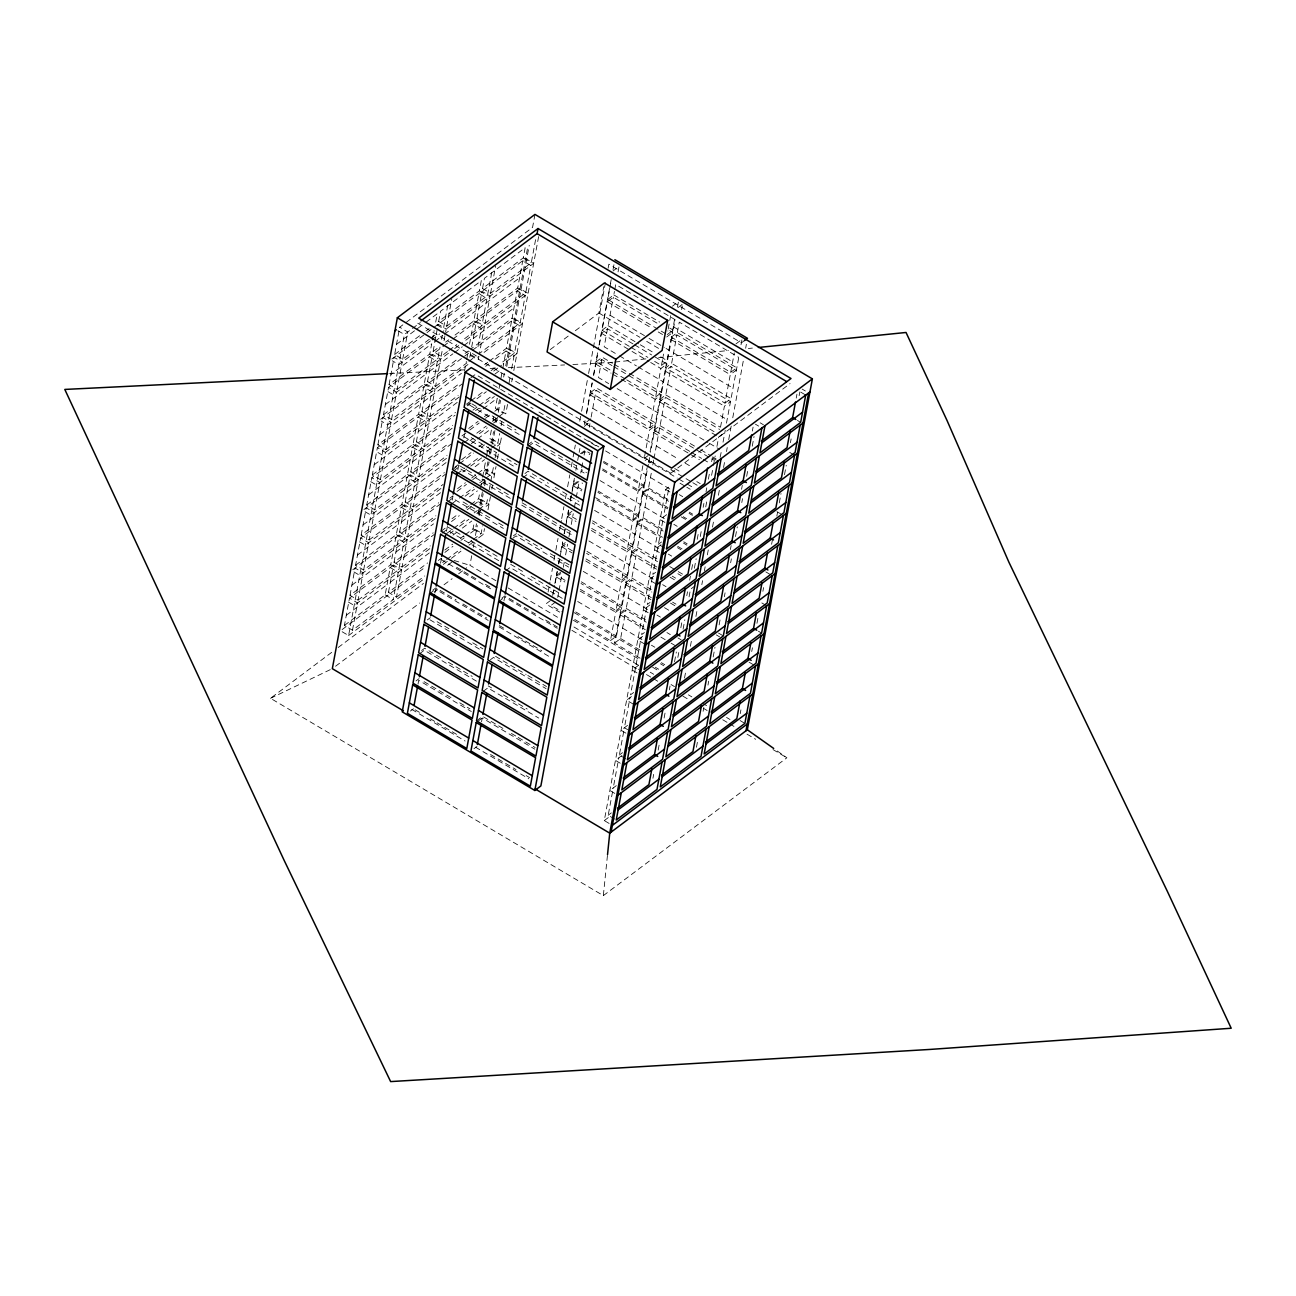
<?xml version="1.0" encoding="UTF-8"?>
<svg xmlns="http://www.w3.org/2000/svg" width="1296" height="1296" viewBox="0 0 1296 1296"><rect width="100%" height="100%" fill="white"/><g stroke="black" fill="none" stroke-linecap="round" stroke-linejoin="round"><path stroke-width="0.75" stroke-dasharray="5 3.75" d="M331.695 652.358L270.524 698.301L603.337 895.617L607.532 854.631M344.428 625.433L385.155 594.848L390.209 567.551L398.277 572.33L393.223 599.611L352.48 630.212L344.428 625.433L349.483 598.153L434.241 534.487M350.001 595.334L355.055 568.037L363.123 572.816L358.069 600.113L350.001 595.334L390.744 564.732L395.798 537.451L403.85 542.23L398.795 569.511L358.069 600.113M355.59 565.234L396.317 534.632L401.371 507.352L409.439 512.114L404.368 539.411L363.641 570.013L355.59 565.234L360.644 537.937L445.403 474.271M361.163 535.135L366.217 507.838L374.285 512.617L369.214 539.897L361.163 535.135L401.89 504.533L406.96 477.236L415.012 482.015L409.957 509.312L369.214 539.897M366.736 505.019L407.479 474.433L412.533 447.136L420.584 451.915L415.53 479.212L374.803 509.798L366.736 505.019L371.806 477.738L454.993 415.238M372.325 474.919L413.051 444.317L418.106 417.037L426.173 421.816L421.119 449.096L380.376 479.698L372.325 474.919L377.379 447.638L462.137 383.972M377.897 444.82L382.952 417.523L391.019 422.302L385.965 449.599L377.897 444.82L418.64 414.218L423.695 386.937L431.746 391.716L426.692 418.997L385.965 449.599M383.486 414.72L424.213 384.118L429.268 356.821L437.335 361.6L432.265 388.897L391.538 419.499L383.486 414.72L388.541 387.423L441.968 347.296M389.059 384.604L394.114 357.323L402.181 362.102L397.111 389.383L389.059 384.604L429.786 354.019L431.681 343.845L390.938 374.431M429.332 339.277L402.7 359.284L394.632 354.505L399.703 327.224L402.829 324.859M342.144 631.735L348.592 635.558L404.384 334.53L410.881 329.638M352.48 630.212L357.534 602.915L349.483 598.153M363.641 570.013L368.696 542.716L360.644 537.937M374.803 509.798L379.858 482.517L371.806 477.738M380.376 479.698L385.43 452.401L377.379 447.638M391.538 419.499L396.592 392.202L388.541 387.423M402.7 359.284L407.754 332.003L399.703 327.224M432.378 340.038L434.144 330.529M388.46 592.369L393.514 565.072L401.566 569.851L396.511 597.148L388.46 592.369L427.615 562.95M394.033 562.27L399.087 534.973L407.155 539.752L402.084 567.032L394.033 562.27L433.204 532.85M399.605 532.154L404.676 504.873L412.727 509.652L407.673 536.933L399.605 532.154L438.777 502.735M405.194 502.054L410.249 474.773L418.3 479.536L413.246 506.833L405.194 502.054L444.366 472.635M410.767 471.955L415.822 444.658L423.889 449.437L418.835 476.734L410.767 471.955L448.367 443.718M416.356 441.855L421.411 414.558L429.462 419.337L424.408 446.634L416.356 441.855L455.512 412.436M421.929 411.739L426.983 384.458L435.051 389.237L429.98 416.518L421.929 411.739L459.529 383.503M427.502 381.64L432.572 354.359L440.624 359.138L435.569 386.419L427.502 381.64L458.849 358.101M447.412 351.605L441.142 356.319L433.091 351.54L438.145 324.243L446.197 329.022L442.957 346.567M438.664 321.44L440.559 311.267L481.286 280.665L479.407 290.839L438.664 321.44L446.731 326.219L487.458 295.618L491.8 272.225M397.111 389.383L437.854 358.798L440.024 347.101M441.466 339.293L442.179 335.405M447.768 305.305L443.426 328.698L435.375 323.919L437.254 313.745L424.732 323.158M441.142 356.319L442.584 348.527M446.731 326.219L451.786 298.922M464.551 370.98L466.317 361.471M466.657 359.559L467.726 353.857L475.778 358.636L478.904 356.287L477.819 362.135M469.492 344.266L473.299 323.757L481.351 328.536L477.738 348.025M455.026 335.065L473.818 320.938L478.872 293.657L486.94 298.436L481.885 325.717L463.077 339.844M469.768 357.356L470.853 351.508L463.028 357.388M471.679 347.004L476.426 321.408L484.477 326.187L479.423 353.484L520.166 322.882L525.22 295.585L517.153 290.822L512.098 318.103L471.371 348.705M476.944 318.589L481.999 291.308L490.066 296.087L485.012 323.368L476.944 318.589L517.687 288.004L522.742 260.707L530.793 265.486L525.739 292.783L485.012 323.368M482.533 288.49L484.412 278.316L525.139 247.73L523.26 257.904L482.533 288.49L490.585 293.269L531.311 262.683L535.653 239.29M418.009 684.11L418.705 680.319L471.323 711.52M434.889 593.017L435.586 589.226L488.203 620.411M441.45 558.349L440.365 564.197L445.079 560.666M447.395 526.306L445.954 534.098L452.223 529.384M452.255 500.094L452.968 496.19M457.828 469.994L458.914 464.146M463.774 437.935L464.503 434.047M490.585 293.269L495.639 265.988M465.215 534.713L473.04 528.833L473.996 523.73M470.788 504.614L478.629 498.717L479.876 491.945M480.508 488.543L482.274 479.034L509.506 495.315M482.63 477.139L483.683 471.436L491.735 476.215L494.618 474.044L486.567 469.265L478.985 474.968M477.932 473.332L484.202 468.617L485.465 461.83M486.437 456.548L488.203 447.039M491.362 430.029L489.791 438.518L497.842 443.297L499.657 433.544M493.079 420.73L493.792 416.923M499.009 388.735L500.078 383.033M500.936 378.302L502.2 371.531M502.832 368.129L506.007 351.022L514.058 355.801L510.802 373.345M489.289 361.147L506.525 348.203L511.58 320.922L519.631 325.701L514.577 352.982L502.054 362.394M470.594 533.093L475.405 529.481L476.458 523.827M478.192 514.431L479.585 506.898M479.941 505.019L482.371 491.848M483.781 484.315L485.174 476.798M485.514 474.919L487.96 461.749M489.353 454.216L491.103 444.82M491.443 442.924L493.533 431.649M495.283 422.237L495.979 418.478M494.845 411.221L497.729 409.066L499.462 399.654M503.642 377.087L504.355 373.313M505.748 365.796L528.055 245.381M495.947 580.738L469.93 565.315L471.776 555.368M473.251 547.43L473.98 543.445M475.454 535.507L477.301 525.56M479.147 515.63L480.622 507.676M480.994 505.683L483.197 493.76M484.672 485.806L485.401 481.837M486.875 473.882L489.094 461.959M490.568 454.005L492.043 446.051M492.399 444.074L494.991 430.159M496.465 422.204L497.939 414.25M498.296 412.274L500.515 400.351M506.768 366.557L529.238 245.317M534.973 214.407L532.559 227.416L404.401 323.692M473.267 539.492L481.108 533.596L482.549 525.803M478.856 509.377L486.68 503.496L487.766 497.648M489.208 489.856L491.735 476.215M486 478.111L492.269 473.396L493.711 465.604M495.153 457.796L496.238 451.948M501.098 425.752L501.811 421.848M498.717 416.729L503.415 413.197L505.229 403.445M509.004 383.081L510.446 375.289M478.645 537.872L483.457 534.26L484.51 528.606M487.993 509.798L490.439 496.627M491.832 489.094L492.529 485.336M493.922 477.803L496.012 466.528M497.405 458.995L498.458 453.357M498.798 451.478L501.601 436.412M507.53 404.433L505.78 413.845L497.729 409.066M511.709 381.85L512.406 378.092M513.799 370.575L538.909 235.111M481.545 721.791L482.242 718L534.859 749.185M503.95 600.907L504.646 597.116L557.264 628.301M575.343 330.723L598.898 313.016L603.774 286.675M548.095 592.029L549.941 582.098M550.298 580.122L552.517 568.199M553.991 560.245L555.449 552.307M555.822 550.314L558.041 538.391M559.499 530.453L561.346 520.506M561.719 518.53L563.922 506.606M565.396 498.652L566.141 494.683M567.616 486.745L569.819 474.822M571.293 466.868L572.767 458.93M573.124 456.937L574.241 450.976M574.598 448.999L575.343 445.014M579.766 421.184L581.24 413.23M581.596 411.237L588.222 375.484M588.595 373.491L605.54 282.107M608.116 268.207L608.845 264.222L741.458 342.841L744.471 340.573M552.663 595.447L554.494 585.517M554.866 583.524L557.069 571.601M558.544 563.663L559.289 559.694M560.763 551.74L562.594 541.809M564.068 533.855L565.915 523.924M566.287 521.948L568.49 510.025M570.337 500.094L571.795 492.14M572.168 490.147L574.387 478.24M575.845 470.286L577.319 462.332M577.692 460.355L578.794 454.394M579.166 452.401L579.911 448.432M584.318 424.586L585.063 420.617M586.537 412.679L592.061 382.871M593.536 374.917L598.687 347.117M599.044 345.125L610.092 285.525M610.465 283.532L611.21 279.563M613.04 269.633L614.142 263.671M553.165 594.022L553.862 590.231M555.271 582.649L556.324 576.963L560.844 573.561M565.121 580.333L556.632 575.294L557.329 571.504M558.738 563.922L559.791 558.236M560.147 556.34L561.897 546.847L567.94 542.311M572.459 550.897L562.27 544.855L562.982 541.064M564.376 533.482L565.445 527.796M565.785 525.884L567.551 516.407L573.577 511.871M576.428 519.34L567.94 514.301L568.636 510.511M570.402 501.034L573.205 485.854L579.247 481.318L582.633 483.343M581.936 489.564L573.448 484.526L574.517 478.84M586.553 413.829L590.069 394.859L596.111 390.339L655.501 425.542L650.56 452.255M628.965 375.662L661.203 394.778L655.938 423.225L649.895 427.761L590.506 392.542L592.256 383.049M593.665 375.467L595.771 364.095L601.814 359.559L611.987 365.602M625.061 378.869L596.209 361.762L597.958 352.285M599.368 344.704L601.474 333.315L607.516 328.779L632.966 343.877M629.208 346.307L602.057 330.221L607.322 301.774L613.364 297.238L659.178 324.405M665.464 333.655L607.759 299.441L609.509 289.964M609.865 288.068L611.275 280.471M557.734 597.391L558.706 592.175M559.03 590.425L562.027 574.225M563.306 567.275L564.278 562.059M565.607 554.915L567.599 544.109M568.96 536.836L569.916 531.619M571.244 524.475L573.253 513.67M574.29 508.032L575.91 499.316M576.234 497.518L579.247 481.318M580.786 473.024L581.434 469.541L586.521 472.57M581.758 467.743L582.763 462.348M584.091 455.139L584.755 451.543L589.858 454.572M589.259 427.275L589.923 423.679M591.154 417.037L596.111 390.339M601.814 359.559L598.477 377.557L608.65 383.6M607.516 328.779L604.179 346.777L617.755 354.829M602.057 330.221L608.083 325.685L613.364 297.238M607.759 299.441L613.802 294.905L614.434 291.422M614.758 289.688L615.73 284.456L675.119 319.675L673.191 330.124L667.148 334.66L667.861 330.869M618.062 271.868L619.067 266.458L613.024 270.994M574.808 619.488L610.448 640.629L615.713 612.182L621.756 607.646L581.029 583.492M580.397 589.388L616.021 610.513L621.302 582.066L627.329 577.53L586.602 553.392M586.035 558.949L621.675 580.073L626.94 551.626L632.983 547.09L592.256 522.936M591.689 528.395L627.329 549.52L632.61 521.073L638.636 516.537L597.91 492.383M595.512 497.615L632.853 519.745L638.118 491.297L644.161 486.761L603.434 462.607M602.705 468.941L638.345 490.082L643.27 463.531M590.83 418.786L584.804 423.306L644.193 458.525L649.474 430.078L655.501 425.542M649.895 427.761L655.177 399.298L661.203 394.778M626.746 379.874L655.598 396.981L660.879 368.534L666.905 363.998L653.33 355.946M654.658 361.406L661.446 365.44L663.552 354.051M668.201 328.973L670.664 315.689M640.046 658.174L614.596 643.075L619.861 614.628L625.903 610.092L646.267 622.177M643.934 627.053L620.168 612.976L625.45 584.528L631.476 579.992L651.839 592.061M651.272 597.618L625.806 582.536L631.087 554.072L637.114 549.553L657.493 561.622M656.926 567.065L631.476 551.983L636.741 523.535L642.784 518.999L663.147 531.068M662.45 537.289L637 522.207L642.265 493.744L648.308 489.224L668.671 501.293M667.942 507.627L642.492 492.529L647.06 467.872M650.09 451.494L653.605 432.54L659.648 428.004L695.288 449.129M689.683 451.332L654.043 430.207L659.324 401.76L665.35 397.224L719.653 429.43M714.047 431.633L659.745 399.443L665.026 370.98L671.053 366.46L730.458 401.663L724.415 406.199L720.544 427.064M665.593 367.886L670.874 339.439L676.901 334.903L736.29 370.121L730.264 374.657L724.982 403.105L665.593 367.886L671.636 363.35L676.901 334.903M671.296 337.122L677.338 332.586L736.727 367.789L730.701 372.325L671.296 337.122L674.568 319.464M610.448 640.629L616.475 636.093L621.756 607.646M616.021 610.513L622.064 605.977L627.329 577.53M621.675 580.073L627.701 575.537L632.983 547.09M627.329 549.52L633.371 544.984L638.636 516.537M632.853 519.745L638.879 515.209L644.161 486.761M638.345 490.082L644.387 485.546L648.324 464.292M648.664 462.494L649.652 457.099L645.133 460.501M655.598 396.981L661.64 392.445L666.905 363.998M661.446 365.44L667.489 360.904L672.754 332.456L669.368 330.431M677.468 307.071L678.456 301.676L672.43 306.212M614.596 643.075L620.622 638.539L625.903 610.092M620.168 612.976L626.211 608.44L631.476 579.992M625.806 582.536L631.849 578L637.114 549.553M631.476 551.983L637.519 547.447L642.784 518.999M637 522.207L643.027 517.671L648.308 489.224M642.492 492.529L648.535 487.993L651.467 472.149M652.795 464.956L653.8 459.545L649.28 462.947M659.648 428.004L654.383 456.451L648.34 460.987L677.192 478.094M654.043 430.207L660.085 425.671L665.35 397.224M659.745 399.443L665.788 394.907L671.053 366.46M677.338 332.586L679.266 322.137L738.671 357.34M681.599 309.533L682.279 305.937M609.136 823.446L604.292 820.579L665.674 489.451L669.044 486.907L663.989 514.204M417.782 323.239L670.761 473.218L671.393 469.816M614.644 819.056L608.197 815.233L613.251 787.936M613.769 785.133L618.84 757.836M625.806 758.84L619.358 755.017L624.413 727.736L627.637 729.648M624.931 724.918L629.986 697.637M636.093 664.718L641.147 637.421M646.736 607.322L641.666 634.619L644.809 632.254M652.309 577.222L647.255 604.503L650.381 602.154M657.882 547.123L652.828 574.403L655.97 572.054M664.864 548.127L658.417 544.304L663.471 517.007M652.941 778.264L653.67 774.36M658.174 750.109L659.615 742.316M664.103 718.049L665.188 712.201M669.319 689.893L670.048 686.005M674.536 661.754L676.35 652.001M680.837 627.75L682.295 619.942M686.783 595.69L687.512 591.802M689.683 580.106L690.395 576.202M691.643 569.495L692.728 563.647M697.216 539.379L698.674 531.587M703.161 507.335L703.89 503.431M706.045 491.735L706.774 487.847M708.377 479.18L709.819 471.388M711.634 461.635L712.346 457.731M677.857 657.428L679.266 649.847M683.089 629.224L684.839 619.731M689.067 596.873L690.476 589.291L695.012 585.889M694.381 568.231L696.146 558.738M700.261 536.544L701.654 528.962M705.753 506.882L707.162 499.3M711.601 475.34L713.011 467.743M713.432 465.426L715.198 455.949M716.947 446.456L718.713 436.979L724.739 432.443M730.701 372.325L734.297 352.885M720.122 457.407L721.208 452.11M723.038 442.179L725.258 430.256M726.473 423.144L738.882 356.756M741.004 344.752L742.009 339.341M684.531 678.035L685.989 670.097M690.412 646.25L691.513 640.289M695.936 616.459L697.41 608.504M701.833 584.658L702.562 580.689M704.408 570.758L705.137 566.789M707.357 554.866L708.458 548.905M712.508 527.051L713.983 519.097M718.405 495.266L719.507 489.305M723.557 467.451L725.031 459.497M726.505 451.559L727.234 447.574M728.708 439.636L731.284 425.72M732.758 417.782L743.434 360.158M745.654 348.251L746.383 344.266M730.409 549.504L731.138 545.6M741.571 489.305L742.284 485.401M752.36 431.033L753.089 427.145M696.454 747.274L697.54 741.425M703.112 711.31L703.841 707.422M707.972 685.114L708.685 681.21M713.189 656.959L714.987 647.206M719.134 624.899L720.203 619.051M724.351 596.743L725.063 592.855M730.652 562.756L731.365 558.851M735.496 536.544L737.311 526.792M741.798 502.54L742.527 498.652M746.658 476.345L747.743 470.497M752.247 446.229L754.045 436.493M796.23 398.099L796.943 394.195M740.227 713.626L740.923 709.868M751.729 651.532L752.425 647.773M756.961 623.311L758.354 615.794M762.89 591.332L763.587 587.574M771.606 544.304L772.659 538.65M776.839 516.083L777.535 512.309M779.285 502.913L781.018 493.501M784.501 474.676L786.251 465.28M790.43 442.697L791.127 438.939M799.146 395.669L799.859 391.894M412.452 328.471L420.293 322.574M396.527 344.331L415.319 330.205M416.891 329.038L423.16 324.324M394.632 354.505L419.71 335.68M425.979 330.966L429.106 328.617M391.862 359.008L425.444 333.785M427.016 332.602L525.625 258.552L533.677 263.331L442.908 331.501M430.888 338.11L437.157 333.396M430.369 340.913L398.795 364.63L392.348 360.806M431.941 339.746L439.781 333.85M434.97 341.366L442.811 335.486M444.366 334.303L475.713 310.765M478.84 308.416L519.566 277.83M433.091 351.54L439.36 346.826M445.613 342.128L448.756 339.779M443.54 346.113L451.364 340.232M452.936 339.05L520.036 288.652L528.104 293.431L464.13 341.48M448.983 350.438L456.808 344.558M448.465 353.241L393.223 394.729L386.775 390.922M454.718 348.543L462.559 342.662M385.366 404.546L426.092 373.945M429.397 371.466L452.887 353.824M454.459 352.642L462.299 346.761M463.855 345.578L470.124 340.88M473.251 338.531L513.994 307.93M465.102 353.403L468.245 351.054L476.296 355.833L468.472 361.714M380.7 419.224L461.457 358.571M472.408 350.341L514.463 318.751L522.515 323.53L483.602 352.755M435.569 386.419L466.9 362.88M467.937 364.516L387.634 424.845L381.186 421.022M379.793 434.646L420.52 404.044M423.808 401.566L461.408 373.329M484.591 364.678L487.717 362.329M485.627 366.314L488.77 363.965M495.04 359.251L508.874 348.851L516.942 353.63L503.091 364.03M470.885 377.752L475.421 374.366L533.11 408.564M429.98 416.518L458.185 395.345M491.087 370.64L495.785 367.108M459.238 396.981L382.061 454.945L375.613 451.121M493.695 371.093L501.52 365.213M374.204 464.746L414.947 434.144M418.235 431.681L457.407 402.262M494.991 374.026L501.26 369.311M466.479 404.206L469.606 401.841M471.177 400.675L483.716 391.262M467.127 405.081L470.14 402.813M467.516 405.842L470.659 403.477M476.928 398.779L486.324 391.716M550.217 349.596L569.057 335.437M424.408 446.634L452.612 425.444M472.975 410.152L477.673 406.62M479.228 405.454L491.767 396.025M452.093 428.263L376.488 485.044L370.04 481.221M475.583 410.605L478.71 408.256M484.979 403.558L494.375 396.495M368.631 494.845L409.358 464.26M412.663 461.781L450.263 433.528M478.451 412.355L481.577 410.006M483.149 408.823L497.243 398.245L495.364 408.418L503.415 413.197M468.731 428.425L478.127 421.362M484.396 416.648L487.539 414.299M363.965 509.522L450.976 444.172M461.943 435.942L468.212 431.228M469.784 430.061L479.18 422.998M485.449 418.284L490.147 414.752M418.835 476.734L447.023 455.544M464.26 442.616L470.529 437.902M476.782 433.188L486.194 426.141M492.448 421.427L497.162 417.895M446.504 458.363L370.899 515.144L364.451 511.321M469.994 440.721L473.137 438.356M479.407 433.658L487.231 427.777M493.501 423.063L498.199 419.531M363.042 524.945L403.785 494.359M407.074 491.881L446.245 462.461M471.307 443.637L476.005 440.105M477.576 438.939L490.099 429.511M461.587 459.691L470.983 452.644M478.823 446.747L481.95 444.398M454.799 467.224L457.925 464.859M459.497 463.693L473.591 453.098M481.432 447.217L484.558 444.852M452.563 469.67L458.59 465.134L475.567 475.195M596.209 361.762L602.235 357.226L612.425 363.269M453.632 470.853L458.168 467.451L510.77 498.652M678.083 307.525L682.603 304.139M413.246 506.833L443.021 484.477M457.115 473.882L464.94 468.002M466.511 466.835L479.05 457.407M486.875 451.526L490.001 449.177M491.573 447.995L497.842 443.297M440.932 488.462L365.326 545.26L358.879 541.436M462.85 471.987L469.12 467.289M470.691 466.106L481.658 457.877M497.324 446.099L500.207 443.945L492.14 439.166L489.256 441.337L495.704 445.144M357.469 555.061L398.196 524.459M401.501 521.98L440.672 492.561M475.13 466.673L484.526 459.626M457.569 488.624L465.41 482.744M471.679 478.03L476.377 474.498M352.804 569.738L439.83 504.371M457.051 491.443L466.447 484.38M472.716 479.666L477.414 476.134M449.874 498.166L452.887 495.898M590.506 392.542L596.533 388.006L655.938 423.225M666.727 336.976L672.754 332.456M447.93 501.633L452.45 498.231L503.366 528.412M527.65 445.014L533.677 440.478L540.464 444.496M407.673 536.933L435.877 515.759M451.526 503.998L457.796 499.284M459.367 498.101L473.461 487.523M479.731 482.809L484.429 479.277M528.719 446.197L533.255 442.811L584.156 472.991M435.343 518.562L359.737 575.359L353.306 571.536M465.102 496.222L474.514 489.159M480.767 484.445L488.608 478.564M351.896 585.16L392.623 554.558M395.912 552.08L433.512 523.843M469.541 496.789L477.382 490.892M451.996 518.724L458.266 514.026M466.09 508.129L469.233 505.78M451.478 521.543L459.302 515.662M467.143 509.765L471.841 506.25M473.413 505.067L480.978 499.381L489.046 504.144L486.162 506.315L478.111 501.536M441.142 531.214L447.185 526.678L464.162 536.738M442.082 533.174L446.618 529.772L499.219 560.974M584.221 426.416L590.263 421.88M524.961 473.526L527.974 471.258L548.338 483.327M402.084 567.032L430.288 545.859M453.778 528.217L466.317 518.805M474.158 512.908L477.284 510.559M522.871 477.754L527.407 474.352L580.009 505.537M429.77 548.678L354.164 605.459L346.113 600.68M450.133 533.385L453.26 531.02M459.529 526.322L468.925 519.259M476.766 513.378L483.035 508.664M346.307 615.26L387.05 584.658M390.339 582.196L429.511 552.776M453.001 535.118L456.127 532.769M462.397 528.071L471.793 521.008M444.852 550.006L452.677 544.126M460.517 538.245L463.644 535.88M342.128 629.581L425.623 566.87M444.901 552.388L452.92 546.361M460.955 540.335L464.162 537.921M438.323 560.488L441.337 558.22M580.462 453.73L584.982 450.328L590.085 453.341M581.742 453.811L584.755 451.543M396.511 597.148L424.715 575.959M446.634 559.483L460.744 548.905M468.569 543.024L471.712 540.659M735.966 343.877L740.486 340.475M348.592 635.558L424.051 578.875M443.313 564.408L449.744 559.58M451.348 558.382L460.987 551.14M469.006 545.114L477.041 539.071M338.143 647.53L423.468 583.443M447.606 565.299L452.434 561.67M432.815 590.166L435.845 587.898L456.208 599.967M573.448 484.526L579.49 479.99M429.559 593.762L435.586 589.226M335.551 666.241L419.742 603.013M434.322 592.061L437.562 589.631M444.026 584.771L452.126 578.696M458.606 573.82L466.69 567.745M513.41 535.847L516.424 533.579M512.973 538.164L516.002 535.896L568.604 567.097M427.307 619.942L430.321 617.674M567.94 514.301L573.966 509.765M644.193 458.525L648.729 455.123M724.982 403.105L731.025 398.569L671.636 363.35M505.618 570.856L510.154 567.454L562.756 598.639M421.637 650.495L424.651 648.227L441.628 658.287M562.27 544.855L565.299 542.587M419.758 653.621L424.294 650.219L476.896 681.404M501.86 598.169L504.873 595.901L535.426 614.012M498.62 601.652L504.646 597.116M670.761 473.218L790.058 383.6M416 680.935L419.013 678.667M556.632 575.294L562.675 570.758M550.411 600.55L545.891 603.952L559.661 612.117M666.598 514.658L660.085 519.55L668.153 524.329M410.411 711.034L413.44 708.766M555.579 602.008L551.043 605.41L561.233 611.453M490.455 659.713L493.468 657.445L546.086 688.63M658.417 544.304L661.543 541.955M661.025 544.757L654.512 549.65L662.564 554.429M483.295 691.286L487.831 687.884L538.731 718.065M653.751 576.137L648.94 579.749L655.387 583.573M476.523 720.868L482.549 716.332L502.913 728.401M477.722 721.402L482.242 718M649.863 604.973L643.351 609.865L651.418 614.628M473.963 748.715L476.977 746.447M642.589 636.336L637.778 639.965L645.829 644.744M638.701 665.172L632.189 670.064L640.256 674.843M633.647 692.469L630.52 694.818L635.575 667.521L638.798 669.433M631.427 696.551L626.616 700.164L634.667 704.943M627.539 725.387L621.043 730.264L629.095 735.043M619.358 755.017L622.485 752.668M621.967 755.487L615.454 760.379L623.522 765.142M616.297 785.651L609.881 790.479L617.933 795.258M608.197 815.233L611.323 812.884M604.292 820.579L610.724 815.751M603.337 895.617L786.866 757.787L775.332 749.623M270.524 698.301L330.496 669.546M612.83 362.264L572.654 364.532M614.822 362.054L646.72 358.814M658.676 357.599L728.449 350.519M748.375 348.494L752.377 348.089M389.61 373.507L464.033 369.862M490.18 368.582L498.231 368.194M508.291 367.691L564.619 364.937M454.054 560.471L469.93 565.315M802.159 389.092L805.383 391.003M800.896 392.218L805.723 395.069M673.24 326.673L732.629 361.876M613.802 294.905L659.615 322.072M669.789 328.115L673.191 330.124M607.322 301.774L651.451 327.92M658.238 331.954L663.325 334.967M670.874 339.439L730.264 374.657M523.26 257.904L531.311 262.683M797.445 420.455L800.669 422.366M610.027 315.236L647.368 337.365M649.053 338.369L664.33 347.425M666.031 348.43L669.416 350.455M673.564 352.901L732.969 388.12M598.898 313.016L639.884 337.333M646.72 341.383L662.078 350.487M608.083 325.685L638.636 343.796M640.337 344.801L653.913 352.852M660.701 356.87L667.489 360.904M634.667 344.882L651.645 354.942M760.153 422.804L763.376 424.715M630.909 347.328L647.87 357.388M755.422 424.197L758.646 426.109M601.474 333.315L630.326 350.422M632.027 351.427L649.004 361.487M650.689 362.491L660.879 368.534M665.026 370.98L724.415 406.199M517.687 288.004L525.739 292.783M789.734 452.417L794.578 455.285M619.456 355.833L636.417 365.893M638.118 366.914L663.568 381.996M667.715 384.458L727.121 419.661M614.126 364.273L627.701 372.325M629.402 373.329L661.64 392.445M665.788 394.907L720.09 427.097M613.688 366.606L627.264 374.641M479.407 290.839L487.458 295.618M595.771 364.095L611.048 373.151M612.749 374.155L619.537 378.173M621.238 379.177L655.177 399.298M659.324 401.76L718.713 436.979M512.098 318.103L520.166 322.882M617.139 388.622L657.866 412.776M662.013 415.222L707.843 442.39M709.528 443.394L719.717 449.437M660.085 425.671L699.111 448.821M700.812 449.825L710.986 455.868M712.687 456.872L716.072 458.881M713.011 458.233L716.234 460.129M696.989 450.133L713.95 460.193M473.818 320.938L481.885 325.717M691.384 452.353L701.557 458.379M703.258 459.383L710.046 463.417M590.069 394.859L649.474 430.078M653.605 432.54L699.435 459.707M506.525 348.203L514.577 352.982M776.968 511.661L781.796 514.528M592.774 408.337L652.163 443.54M656.311 446.002L678.375 459.076M685.163 463.109L690.25 466.123M674.746 468.52L681.534 472.554M696.794 481.61L700.196 483.619M670.777 469.606L684.353 477.657M686.038 478.661L691.141 481.691M692.825 482.695L697.928 485.708M678.893 479.099L685.681 483.116M687.366 484.121L694.154 488.155M680.011 483.197L685.098 486.211M686.799 487.231L690.185 489.24M588.627 440.883L598.801 446.926M605.588 450.943L646.315 475.097M650.462 477.544L670.826 489.629M679.315 494.651L682.7 496.66M538.958 412.031L598.347 447.25M397.937 330.707L404.384 334.53M665.674 489.451L670.502 492.318M429.786 354.019L437.854 358.798M603.661 461.392L644.387 485.546M648.535 487.993L668.898 500.078M689.261 512.147L692.647 514.156M689.035 513.362L692.42 515.371M683.219 516.683L686.621 518.692M602.478 470.173L638.118 491.297M642.265 493.744L667.715 508.842M681.291 516.893L686.394 519.907M765.806 571.876L770.634 574.744M471.841 403.817L480.33 408.839M492.205 415.886L515.97 429.98M550.654 450.538L576.104 465.637M600.097 480.605L640.823 504.76M644.971 507.222L665.334 519.291M673.823 524.313L677.209 526.338M469.719 405.13L522.32 436.315M424.213 384.118L432.265 388.897M598.153 491.054L638.879 515.209M643.027 517.671L663.39 529.74M683.753 541.809L687.155 543.818M683.51 543.137L686.912 545.146M677.727 546.345L686.2 551.383M573.205 485.854L581.693 490.892M596.97 499.948L632.61 521.073M636.741 523.535L660.506 537.613M677.484 547.673L680.87 549.682M761.837 602.932L766.681 605.799M594.572 510.397L635.299 534.535M639.446 536.998L659.81 549.067M668.299 554.105L671.684 556.114M471.226 437.611L496.676 452.693M506.866 458.735L517.039 464.778M555.125 487.345L578.891 501.439M463.871 436.687L516.472 467.872M418.64 414.218L426.692 418.997M592.645 520.846L633.371 544.984M637.519 547.447L657.882 559.516M669.757 566.563L676.544 570.58M678.245 571.585L683.332 574.614M677.857 573.691L681.242 575.699M672.203 576.121L675.605 578.129M567.551 516.407L576.023 521.446M591.3 530.501L626.94 551.626M631.087 554.072L656.537 569.171M670.113 577.222L675.2 580.235M484.202 468.617L492.269 473.396M758.387 631.184L761.611 633.08M588.919 540.95L629.645 565.088M633.793 567.551L654.156 579.62M662.629 584.658L666.031 586.667M522.126 502.799L535.702 510.851M537.403 511.855L564.554 527.958M566.255 528.962L571.342 531.976M521.705 505.132L574.306 536.317M413.051 444.317L421.119 449.096M586.975 551.399L627.701 575.537M631.849 578L652.212 590.069M672.575 602.138L675.977 604.147M670.518 603.126L675.605 606.139M718.502 633.064L723.33 635.931M716.364 634.927L719.588 636.838M561.897 546.847L572.087 552.89M585.662 560.941L621.302 582.066M625.45 584.528L650.9 599.611M664.475 607.662L669.562 610.675M478.629 498.717L486.68 503.496M749.072 662.175L755.519 665.998M583.265 571.39L623.992 595.528M628.139 597.991L648.502 610.06M656.991 615.098L660.393 617.107M463.077 501.941L491.913 519.048M498.701 523.066L505.489 527.099M518.125 534.584L541.89 548.662M550.363 553.7L569.041 564.764M407.479 474.433L415.53 479.212M677.921 637.891L681.145 639.803M581.337 581.839L622.064 605.977M626.211 608.44L646.574 620.509M666.938 632.578L670.324 634.603M660.895 637.114L669.384 642.152M671.085 643.156L677.873 647.174M556.324 576.963L564.813 581.985M580.09 591.041L615.713 612.182M619.861 614.628L645.311 629.726M475.405 529.481L483.457 534.26M473.04 528.833L481.108 533.596M577.692 601.49L618.419 625.644M622.566 628.09L642.929 640.175M651.418 645.197L654.804 647.206M470.95 540.756L476.037 543.785M477.738 544.79L499.786 557.863M510.721 564.343L524.297 572.395M531.085 576.428L559.937 593.519M401.89 504.533L409.957 509.312M575.748 611.939L616.475 636.093M620.622 638.539L640.985 650.624M661.349 662.693L664.751 664.702M574.306 612.7L639.754 651.499M660.409 663.746L663.86 665.788M655.322 667.229L658.708 669.238M573.431 620.298L640.597 660.118M652.649 667.262L657.817 670.324M740.048 720.527L744.876 723.395M508.081 587.93L558.365 617.738M573.966 626.989L638.118 665.026M650.252 672.219L653.719 674.276M671.053 684.547L674.519 686.605M688.403 694.834L691.87 696.892M702.27 703.064L707.47 706.142M726.538 717.449L730.004 719.507M571.925 630.342L637.794 669.4M646.461 674.536L651.661 677.614M653.395 678.65L658.595 681.728M682.862 696.114L688.063 699.208M703.663 708.458L707.13 710.5M722.731 719.75L727.931 722.844M729.664 723.865L734.864 726.943M746.998 734.152L755.665 739.287M772.999 749.558L786.866 757.787M456.613 567.275L476.977 579.361M485.465 584.383L490.552 587.396M545.6 620.039L557.491 627.086M441.11 559.451L493.727 590.636M396.317 534.632L404.368 539.411M462.996 603.985L486.745 618.079M499.381 625.563L506.169 629.581M518.044 636.628L541.809 650.722M499.138 626.891L550.039 657.072M390.744 564.732L398.795 569.511M437.108 621.691L465.961 638.798M472.748 642.816L482.922 648.859M495.558 656.343L526.111 674.455M527.796 675.459L546.475 686.524M429.932 619.78L482.533 650.965M385.155 594.848L393.223 599.611M448.416 662.305L472.181 676.399M488.203 685.892L491.589 687.901M503.464 694.948L527.229 709.042M424.1 681.68L452.952 698.787M459.74 702.805L469.93 708.847M511.402 733.439L516.488 736.452M518.189 737.456L535.167 747.517M415.125 709.787L421.913 713.804M430.402 718.843L435.505 721.856M437.189 722.86L457.553 734.929M490.552 754.499L516.002 769.581M526.192 775.624L529.578 777.632M411.707 709.366L465.102 741.02M475.438 747.144L528.817 778.783"/><path stroke-width="1.5" d="M607.532 854.631L609.736 833.15L674.762 482.242L812.381 378.869L534.973 214.407L397.354 317.763L332.327 668.671L403.412 710.824M465.199 372.13L402.23 711.86L534.843 790.463L540.869 785.943L603.839 446.213L471.226 367.594L465.199 372.13L597.796 450.749L603.839 446.213M414.137 704.975L417.652 686.021M419.369 676.771L423.241 655.906M425.007 646.331L428.522 627.361M430.677 615.778L434.533 594.913M436.185 586.003L440.057 565.137M441.693 556.324L445.549 535.475M447.541 524.783L451.397 503.917M453.244 494.003L457.099 473.137M458.946 463.239L462.818 442.373M464.794 431.681L468.65 410.816M470.497 400.918L474.368 380.052M421.006 320.809L537.095 233.62L538.034 228.533L791.014 378.513L671.701 468.115L418.738 318.136L538.034 228.533M552.647 321.845L547.074 351.945L610.27 389.416L662.078 350.487L667.667 320.387L604.471 282.917L552.647 321.845L615.843 359.3L667.667 320.387M477.333 744.552L481.189 723.686M482.906 714.436L486.778 693.571M488.543 683.996L492.059 665.026M494.213 653.443L498.085 632.578M499.738 623.668L503.593 602.802M505.229 594.005L509.101 573.14M511.078 562.448L514.949 541.582M516.78 531.684L520.652 510.818M522.482 500.904L526.354 480.038M528.331 469.363L532.202 448.497M534.001 438.745L537.953 417.425M534.843 790.463L597.796 450.749M610.27 389.416L615.843 359.3M611.113 832.113L673.726 494.23M621.319 792.715L616.248 820.012L656.991 789.41L662.045 762.129M626.891 762.615L621.837 789.912L662.564 759.31L667.618 732.013M632.464 732.515L627.41 759.796L668.153 729.211L673.207 701.914M638.053 702.416L632.999 729.697L673.726 699.095L678.78 671.814M643.626 672.3L638.572 699.597L679.298 668.995L684.369 641.714M649.215 642.2L644.144 669.497L684.887 638.896L689.942 611.599M654.788 612.101L649.733 639.382L690.46 608.796L695.515 581.499M660.361 582.001L655.306 609.282L696.049 578.696L701.104 551.399M665.95 551.885L660.895 579.182L701.622 548.581L706.676 521.3M671.522 521.786L666.468 549.083L707.195 518.481L712.265 491.2M677.111 491.686L672.041 518.983L712.784 488.381L717.838 461.084M651.823 769.046L648.923 784.631L617.593 808.169M623.182 778.07L654.512 754.531L657.396 738.931M628.754 747.97L660.085 724.432L662.985 708.831M634.327 717.854L665.674 694.332L668.558 678.731M674.131 648.632L671.247 664.216L639.916 687.755M645.489 657.655L676.82 634.117L680.076 616.572M651.078 627.556L682.409 604.017L685.292 588.416M690.881 558.317L687.982 573.917L656.651 597.456M696.811 526.273L693.571 543.818L662.224 567.34M667.813 537.241L699.143 513.702L702.4 496.157M707.616 468.018L704.716 483.602L673.385 507.141M665.334 759.65L660.28 786.931L701.023 756.346L706.077 729.049M670.923 729.551L665.869 756.832L706.595 726.23L711.65 698.949M676.496 699.435L671.441 726.732L712.168 696.13L717.239 668.849M682.085 669.335L677.014 696.632L717.757 666.031L722.812 638.75M687.658 639.236L682.603 666.517L723.33 635.931L728.384 608.634M693.23 609.136L688.176 636.417L728.919 605.831L733.973 578.534M698.819 579.02L693.765 606.317L734.492 575.716L739.546 548.435M704.392 548.921L699.338 576.218L740.065 545.616L745.135 518.335M709.981 518.821L704.911 546.118L745.654 515.516L750.708 488.219M715.554 488.722L710.5 516.002L751.226 485.417L756.281 458.12M721.127 458.622L716.072 485.903L756.815 455.317L761.87 428.02M695.855 735.966L692.955 751.567L661.624 775.105M701.428 705.866L698.544 721.467L668.768 743.823M707.373 673.807L704.117 691.351L672.786 714.89M678.359 684.79L709.69 661.252L712.589 645.667M718.162 615.551L715.279 631.152L683.948 654.691M723.751 585.452L720.851 601.052L689.521 624.591M729.324 555.352L726.44 570.953L695.11 594.475M700.682 564.376L732.013 540.837L734.913 525.253M706.255 534.276L737.586 510.737L740.486 495.153M711.844 504.176L743.175 480.638L746.059 465.037M751.648 434.938L748.748 450.538L717.417 474.061M709.204 726.7L704.149 753.997L744.876 723.395L749.93 696.114M714.776 696.6L709.722 723.897L750.449 693.295L755.519 665.998M720.365 666.5L715.295 693.781L756.038 663.196L761.092 635.899M725.938 636.401L720.884 663.682L761.611 633.08L766.681 605.799M731.527 606.285L726.457 633.582L767.2 602.98L772.254 575.699M737.1 576.185L732.046 603.482L772.772 572.881L777.827 545.6M742.673 546.086L737.618 573.367L778.345 542.781L783.416 515.484M748.262 515.986L743.191 543.267L783.934 512.681L788.989 485.384M753.835 485.87L748.78 513.167L789.507 482.566L794.578 455.285M759.424 455.771L754.353 483.068L795.096 452.466L800.15 425.185M764.996 425.671L759.942 452.968L800.669 422.366L805.723 395.069M740.065 701.071L736.825 718.616L705.494 742.154M711.067 712.055L742.397 688.516L745.297 672.916M716.639 681.955L747.986 658.417L750.87 642.816M722.228 651.839L753.559 628.317L756.443 612.716M762.032 582.617L759.132 598.201L727.801 621.74M734.945 590.458L764.721 568.102L767.605 552.517M738.963 561.541L770.294 538.002L773.194 522.401M778.766 492.302L775.883 507.902L744.536 531.441M784.339 462.202L781.456 477.803L751.68 500.159M790.285 430.142L787.028 447.687L755.698 471.226M761.287 441.126L792.617 417.587L795.501 402.003M745.978 730.798L808.607 392.915M535.183 788.94L609.736 833.15L747.338 729.778L812.381 378.869M394.94 330.788L396.317 329.751M744.471 340.573L747.484 338.305L614.887 259.702M672.349 495.25L809.968 391.894M673.936 508.793L714.663 478.208M717.968 475.729L758.695 445.127M761.821 442.778L802.564 412.193M668.153 524.329L803.034 423.014M668.347 538.909L709.09 508.307M712.379 505.829L753.122 475.243M756.248 472.894L796.975 442.292M662.564 554.429L797.445 453.114M662.774 569.009L703.501 538.407M706.806 535.928L747.533 505.343M750.659 502.994L791.402 472.392M656.991 584.528L791.872 483.23M657.202 599.108L697.928 568.523M701.217 566.044L741.96 535.442M745.087 533.093L785.813 502.508M651.418 614.628L786.283 513.329M651.613 629.208L692.356 598.622M695.644 596.144L736.371 565.542M739.514 563.193L780.241 532.607M645.829 644.744L780.71 543.429M646.04 659.324L686.767 628.722M690.071 626.243L730.798 595.658M733.925 593.309L774.668 562.707M640.256 674.843L775.138 573.529M640.451 689.423L681.194 658.822M684.482 656.343L725.225 625.757M728.352 623.408L769.079 592.807M634.667 704.943L769.549 603.628M634.878 719.523L675.605 688.921M678.91 686.459L719.636 655.857M722.763 653.508L763.506 622.906M629.095 735.043L763.976 633.744M629.305 749.623L670.032 719.037M673.321 716.558L714.064 685.957M717.19 683.608L757.917 653.022M623.522 765.142L758.387 663.844M623.716 779.722L664.459 749.137M667.748 746.658L708.475 716.056M711.617 713.707L752.344 683.122M617.933 795.258L752.814 693.943M618.143 809.838L658.87 779.236M662.175 776.758L702.902 746.172M706.028 743.823L746.771 713.221M612.36 825.358L747.241 724.043M758.354 347.474L906.034 332.473L947.036 420.503L1008.92 562.237L1167.307 891.243L1231.2 1028.246L929.929 1049.436L390.631 1081.593L284.245 860.576L64.8 389.432L387.601 373.621M537.095 233.62L786.591 381.542M792.617 417.587L795.841 419.499M743.175 480.638L746.399 482.549M737.586 510.737L740.81 512.649M770.294 538.002L773.518 539.914M397.354 317.763L674.762 482.242M699.143 513.702L702.367 515.614M732.013 540.837L735.237 542.749M535.621 430.029L591.624 463.239M764.721 568.102L767.945 570.013M466.042 396.9L525.447 432.103M529.578 434.565L588.983 469.784M460.339 427.664L519.728 462.883M523.876 465.345L583.281 500.548M753.559 628.317L756.783 630.229M454.491 459.221L513.896 494.424M518.027 496.886L577.433 532.105M682.409 604.017L685.633 605.929M747.986 658.417L751.194 660.328M448.789 489.985L508.178 525.204M512.325 527.666L571.73 562.869M676.82 634.117L680.044 636.028M709.69 661.252L712.913 663.163M742.397 688.516L745.621 690.428M443.086 520.765L502.475 555.984M506.623 558.43L566.028 593.649M437.238 552.307L496.627 587.525M500.774 589.988L560.18 625.19M665.674 694.332L668.898 696.244M431.746 581.985L491.135 617.188M495.283 619.65L554.672 654.869M660.085 724.432L663.309 726.343M426.222 611.761L485.611 646.963M489.758 649.426L549.164 684.644M654.512 754.531L657.736 756.443M420.552 642.314L479.957 677.516M484.105 679.979L543.494 715.198M414.914 672.754L474.32 707.956M478.451 710.419L537.856 745.637M409.342 702.853L468.731 738.072M472.878 740.534L532.267 775.737M747.338 729.778L773.696 748.44M412.679 684.855L407.398 713.302L466.803 748.521L472.068 720.074L412.679 684.855M418.252 654.755L412.987 683.203L472.376 718.405L477.641 689.958L418.252 654.755M423.889 624.299L418.624 652.763L478.013 687.965L483.295 659.518L423.889 624.299M429.559 593.762L424.278 622.21L483.683 657.412L488.948 628.965L429.559 593.762M435.083 563.971L429.802 592.434L489.191 627.637L494.473 599.189L435.083 563.971M440.575 534.308L435.31 562.756L494.699 597.974L499.964 569.527L440.575 534.308M446.423 502.767L441.142 531.214L500.548 566.433L505.813 537.97L446.423 502.767M452.126 471.987L446.861 500.434L506.25 535.653L511.515 507.206L452.126 471.987M457.828 441.223L452.563 469.67L511.952 504.873L517.217 476.426L457.828 441.223M463.676 409.666L458.411 438.113L517.801 473.332L523.066 444.884L463.676 409.666M469.379 378.886L464.114 407.349L523.503 442.552L528.768 414.104L469.379 378.886M476.215 722.536L470.934 750.983L530.339 786.186L535.604 757.739L476.215 722.536M481.788 692.42L476.523 720.868L535.912 756.086L541.193 727.639L481.788 692.42M487.442 661.981L482.161 690.428L541.55 725.647L546.831 697.199L487.442 661.981M493.096 631.427L487.831 659.875L547.22 695.093L552.485 666.646L493.096 631.427M498.62 601.652L493.339 630.099L552.744 665.318L558.009 636.854L498.62 601.652M504.112 571.99L498.847 600.437L558.236 635.639L563.517 607.192L504.112 571.99M509.96 540.432L504.695 568.879L564.084 604.098L569.349 575.651L509.96 540.432M515.662 509.652L510.397 538.115L569.786 573.318L575.068 544.871L515.662 509.652M521.365 478.888L516.1 507.335L575.489 542.554L580.77 514.107L521.365 478.888M527.213 447.331L521.948 475.794L581.337 510.997L586.618 482.549L527.213 447.331M532.915 416.567L527.65 445.014L587.039 480.233L592.321 451.786L532.915 416.567"/></g></svg>
